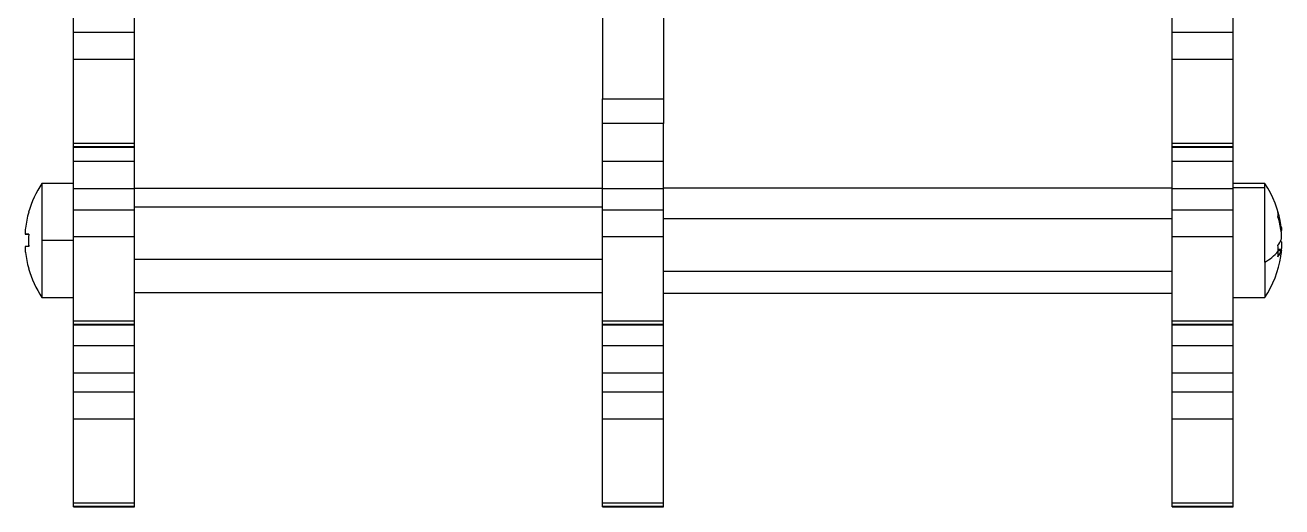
# Model space of a CAD drawing. Header units: millimetres. Extents: x 0 to 1189, y 0 to 841.
# Drawn here: x 203.2 to 326.7, y 524.8 to 572.1 of the extents above; entities that cross this region are included whole.
import ezdxf

# ---------------------------------------------------------------- set-up
doc = ezdxf.new("R2010")
doc.units = ezdxf.units.MM

msp = doc.modelspace()

# ---------------------------------------------------------------- linework, layer by layer
at = {"color": 7, "linetype": 'Continuous', "lineweight": 25}
for p, q in [((259.911, 580.501), (259.911, 564.847)), ((265.911, 580.501), (265.911, 564.847)), ((207.911, 571.401), (207.911, 573.146)), ((213.911, 571.401), (213.911, 573.146)), ((315.911, 571.401), (315.911, 573.146)), ((321.911, 571.401), (321.911, 573.146)), ((207.911, 571.401), (213.911, 571.401)), ((207.911, 568.762), (207.911, 571.401)), ((213.911, 568.762), (213.911, 571.401)), ((315.911, 571.401), (321.911, 571.401)), ((315.911, 568.762), (315.911, 571.401)), ((321.911, 568.762), (321.911, 571.401)), ((207.911, 568.762), (213.911, 568.762)), ((207.911, 560.492), (207.911, 568.762)), ((213.911, 560.492), (213.911, 568.762)), ((315.911, 568.762), (321.911, 568.762)), ((315.911, 560.492), (315.911, 568.762)), ((321.911, 560.492), (321.911, 568.762)), ((259.911, 564.847), (265.911, 564.847)), ((259.911, 562.423), (259.911, 564.847)), ((265.911, 564.847), (265.911, 562.423)), ((265.911, 562.423), (259.911, 562.423)), ((259.911, 558.719), (259.911, 562.423)), ((265.911, 558.719), (265.911, 562.423)), ((207.911, 560.492), (213.911, 560.492)), ((207.911, 560.161), (207.911, 560.492)), ((207.911, 560.161), (213.911, 560.161)), ((207.911, 560.103), (207.911, 560.161)), ((207.911, 560.103), (213.911, 560.103)), ((207.911, 558.719), (207.911, 560.103)), ((213.911, 560.161), (213.911, 560.492)), ((213.911, 560.103), (213.911, 560.161)), ((213.911, 558.719), (213.911, 560.103)), ((315.911, 560.492), (321.911, 560.492)), ((315.911, 560.161), (315.911, 560.492)), ((315.911, 560.161), (321.911, 560.161)), ((315.911, 560.103), (315.911, 560.161)), ((315.911, 560.103), (321.911, 560.103)), ((315.911, 558.719), (315.911, 560.103)), ((321.911, 560.161), (321.911, 560.492)), ((321.911, 560.103), (321.911, 560.161)), ((321.911, 558.719), (321.911, 560.103)), ((207.911, 558.719), (213.911, 558.719)), ((207.911, 556.031), (207.911, 558.719)), ((213.911, 556.031), (213.911, 558.719)), ((259.911, 558.719), (265.911, 558.719)), ((259.911, 556.031), (259.911, 558.719)), ((265.911, 556.031), (265.911, 558.719)), ((315.911, 558.719), (321.911, 558.719)), ((315.911, 556.031), (315.911, 558.719)), ((321.911, 556.031), (321.911, 558.719)), ((207.911, 556.543), (204.826, 556.543)), ((204.826, 556.543), (204.826, 550.971)), ((207.911, 556.031), (213.911, 556.031)), ((207.911, 553.953), (207.911, 556.031)), ((213.911, 556.07), (259.911, 556.07)), ((213.911, 553.953), (213.911, 556.031)), ((259.911, 556.031), (265.911, 556.031)), ((259.911, 553.953), (259.911, 556.031)), ((265.911, 556.114), (315.911, 556.114)), ((265.911, 553.953), (265.911, 556.031)), ((315.911, 556.031), (321.911, 556.031)), ((315.911, 553.953), (315.911, 556.031)), ((324.996, 556.543), (321.911, 556.543)), ((324.996, 556.119), (321.911, 556.119)), ((321.911, 553.953), (321.911, 556.031)), ((324.996, 556.119), (324.996, 556.543)), ((324.996, 548.805), (324.996, 556.119)), ((207.911, 553.953), (213.911, 553.953)), ((207.911, 551.314), (207.911, 553.953)), ((213.911, 554.239), (259.911, 554.239)), ((213.911, 551.314), (213.911, 553.953)), ((259.911, 553.953), (265.911, 553.953)), ((259.911, 551.314), (259.911, 553.953)), ((265.911, 551.314), (265.911, 553.953)), ((315.911, 553.953), (321.911, 553.953)), ((315.911, 551.314), (315.911, 553.953)), ((321.911, 551.314), (321.911, 553.953)), ((265.911, 553.087), (315.911, 553.087)), ((203.201, 551.549), (203.519, 551.549)), ((204.826, 550.971), (204.826, 545.343)), ((204.826, 550.971), (207.911, 550.971)), ((207.911, 551.314), (213.911, 551.314)), ((207.911, 543.043), (207.911, 551.314)), ((213.911, 543.043), (213.911, 551.314)), ((259.911, 551.314), (265.911, 551.314)), ((259.911, 543.043), (259.911, 551.314)), ((265.911, 543.043), (265.911, 551.314)), ((315.911, 551.314), (321.911, 551.314)), ((315.911, 543.043), (315.911, 551.314)), ((321.911, 543.043), (321.911, 551.314)), ((326.609, 551.91), (326.683, 551.91)), ((326.683, 549.976), (326.318, 549.976)), ((213.911, 549.112), (259.911, 549.112)), ((324.996, 548.805), (324.996, 545.343)), ((265.911, 547.916), (315.911, 547.916)), ((204.826, 545.343), (207.911, 545.343)), ((213.911, 545.816), (259.911, 545.816)), ((265.911, 545.772), (315.911, 545.772)), ((321.911, 545.343), (324.996, 545.343)), ((207.911, 543.043), (213.911, 543.043)), ((207.911, 542.712), (207.911, 543.043)), ((207.911, 542.712), (213.911, 542.712)), ((207.911, 542.654), (207.911, 542.712)), ((207.911, 542.654), (213.911, 542.654)), ((207.911, 540.623), (207.911, 542.654)), ((213.911, 542.712), (213.911, 543.043)), ((213.911, 542.654), (213.911, 542.712)), ((213.911, 540.623), (213.911, 542.654)), ((259.911, 543.043), (265.911, 543.043)), ((259.911, 542.712), (259.911, 543.043)), ((259.911, 542.712), (265.911, 542.712)), ((259.911, 542.654), (259.911, 542.712)), ((259.911, 542.654), (265.911, 542.654)), ((259.911, 540.623), (259.911, 542.654)), ((265.911, 542.712), (265.911, 543.043)), ((265.911, 542.654), (265.911, 542.712)), ((265.911, 540.623), (265.911, 542.654)), ((315.911, 543.043), (321.911, 543.043)), ((315.911, 542.712), (315.911, 543.043)), ((315.911, 542.712), (321.911, 542.712)), ((315.911, 542.654), (315.911, 542.712)), ((315.911, 542.654), (321.911, 542.654)), ((315.911, 540.623), (315.911, 542.654)), ((321.911, 542.712), (321.911, 543.043)), ((321.911, 542.654), (321.911, 542.712)), ((321.911, 540.623), (321.911, 542.654)), ((207.911, 540.623), (213.911, 540.623)), ((207.911, 537.935), (207.911, 540.623)), ((213.911, 537.935), (213.911, 540.623)), ((259.911, 540.623), (265.911, 540.623)), ((259.911, 537.935), (259.911, 540.623)), ((265.911, 537.935), (265.911, 540.623)), ((315.911, 540.623), (321.911, 540.623)), ((315.911, 537.935), (315.911, 540.623)), ((321.911, 537.935), (321.911, 540.623)), ((207.911, 537.935), (213.911, 537.935)), ((207.911, 536.051), (207.911, 537.935)), ((213.911, 536.051), (213.911, 537.935)), ((259.911, 537.935), (265.911, 537.935)), ((259.911, 536.051), (259.911, 537.935)), ((265.911, 536.051), (265.911, 537.935)), ((315.911, 537.935), (321.911, 537.935)), ((315.911, 536.051), (315.911, 537.935)), ((321.911, 536.051), (321.911, 537.935)), ((207.911, 536.051), (213.911, 536.051)), ((207.911, 533.412), (207.911, 536.051)), ((213.911, 533.412), (213.911, 536.051)), ((259.911, 536.051), (265.911, 536.051)), ((259.911, 533.412), (259.911, 536.051)), ((265.911, 533.412), (265.911, 536.051)), ((315.911, 536.051), (321.911, 536.051)), ((315.911, 533.412), (315.911, 536.051)), ((321.911, 533.412), (321.911, 536.051)), ((207.911, 533.412), (213.911, 533.412)), ((207.911, 525.141), (207.911, 533.412)), ((213.911, 525.141), (213.911, 533.412)), ((259.911, 533.412), (265.911, 533.412)), ((259.911, 525.141), (259.911, 533.412)), ((265.911, 525.141), (265.911, 533.412)), ((315.911, 533.412), (321.911, 533.412)), ((315.911, 525.141), (315.911, 533.412)), ((321.911, 525.141), (321.911, 533.412)), ((207.911, 525.141), (213.911, 525.141)), ((207.911, 524.811), (207.911, 525.141)), ((213.911, 524.811), (213.911, 525.141)), ((259.911, 525.141), (265.911, 525.141)), ((259.911, 524.811), (259.911, 525.141)), ((265.911, 524.811), (265.911, 525.141)), ((315.911, 525.141), (321.911, 525.141)), ((315.911, 524.811), (315.911, 525.141)), ((321.911, 524.811), (321.911, 525.141)), ((207.911, 524.811), (213.911, 524.811)), ((207.911, 524.752), (207.911, 524.811)), ((207.911, 524.752), (213.911, 524.752)), ((213.911, 524.752), (213.911, 524.811)), ((259.911, 524.811), (265.911, 524.811)), ((259.911, 524.752), (259.911, 524.811)), ((259.911, 524.752), (265.911, 524.752)), ((265.911, 524.752), (265.911, 524.811)), ((315.911, 524.811), (321.911, 524.811)), ((315.911, 524.752), (315.911, 524.811)), ((315.911, 524.752), (321.911, 524.752)), ((321.911, 524.752), (321.911, 524.811))]:
    msp.add_line(p, q, dxfattribs=at)
at = {"color": 8, "linetype": 'Continuous', "lineweight": 25}
for p, q in [((326.548, 552.281), (326.621, 552.281)), ((326.621, 550.063), (326.317, 550.063)), ((326.621, 549.93), (326.319, 549.93))]:
    msp.add_line(p, q, dxfattribs=at)
at = {"color": 7, "linetype": 'Continuous', "lineweight": 25, "flags": 128}
msp.add_lwpolyline([(326.587, 549.372), (326.595, 549.422), (326.621, 549.605)], dxfattribs=at)
at = {"color": 7, "linetype": 'Continuous', "lineweight": 25}
for centre, radius, start, end in [((213.111, 550.943), 10, 145.94389, 163.89777), ((316.711, 550.943), 10, 9.04035, 34.0558), ((213.109, 550.946), 9.98, 163.92248, 173.09607), ((203.496, 553.675), 0.0424, 56.71768, 80.23907), ((203.555, 553.768), 0.0727, 224.78591, 240.74712), ((318.078, 551.16), 8.615, 7.47644, 17.33269), ((324.679, 553.498), 1.64, 351.96921, 8.03079), ((318.078, 550.702), 8.616, 7.47652, 17.3326), ((203.736, 535.949), 15.61, 90.79609, 91.96359), ((214.707, 550.957), 11.204, 176.9303, 183.0697), ((214.621, 550.927), 11.118, 179.91814, 183.0814), ((324.719, 551.668), 2.002, 322.24355, 341.69861), ((203.736, 534.794), 15.564, 90.79571, 91.96664), ((213.109, 550.946), 9.98, 186.90386, 196.0776), ((323.005, 552.595), 4.281, 297.71083, 320.71368), ((316.563, 549.882), 9.756, 0.01023, 3.2895), ((324.72, 550.559), 2.002, 322.24242, 341.69915), ((316.929, 549.882), 9.389, 356.64686, 0.01096), ((316.711, 550.943), 10, 325.9442, 350.95965), ((203.555, 548.118), 0.0729, 119.2774, 135.18957), ((213.111, 550.943), 10, 196.10207, 214.05627)]:
    msp.add_arc(centre, radius, start, end, dxfattribs=at)
for points, knots in [([(203.201, 552.146), (203.193, 552.068), (203.176, 551.911), (203.169, 551.712), (203.176, 551.576), (203.193, 551.558), (203.201, 551.549)], [0, 0, 0, 0, 0.2506887, 0.4997685, 0.7490819, 1, 1, 1, 1]), ([(326.621, 552.281), (326.629, 552.213), (326.646, 552.076), (326.654, 551.938), (326.647, 551.92), (326.643, 551.911)], [0, 0, 0, 0, 0.3347215, 0.6673154, 1, 1, 1, 1]), ([(326.621, 551.039), (326.629, 551.078), (326.646, 551.155), (326.653, 551.358), (326.646, 551.595), (326.629, 551.747), (326.621, 551.823)], [0, 0, 0, 0, 0.2506854, 0.4997687, 0.7490797, 1, 1, 1, 1]), ([(203.201, 550.349), (203.193, 550.339), (203.176, 550.32), (203.169, 550.182), (203.176, 549.981), (203.193, 549.825), (203.201, 549.746)], [0, 0, 0, 0, 0.2506841, 0.4997656, 0.7490788, 1, 1, 1, 1]), ([(326.621, 550.847), (326.629, 550.808), (326.646, 550.731), (326.653, 550.528), (326.646, 550.291), (326.629, 550.139), (326.621, 550.063)], [0, 0, 0, 0, 0.25068614, 0.49976872, 0.74907978, 1, 1, 1, 1]), ([(326.621, 549.605), (326.629, 549.674), (326.646, 549.812), (326.653, 549.943), (326.646, 549.994), (326.629, 549.952), (326.621, 549.93)], [0, 0, 0, 0, 0.25067987, 0.49976581, 0.74907882, 1, 1, 1, 1])]:
    msp.add_open_spline(points, degree=3, knots=knots, dxfattribs=at)

doc.saveas('drawing.dxf')
